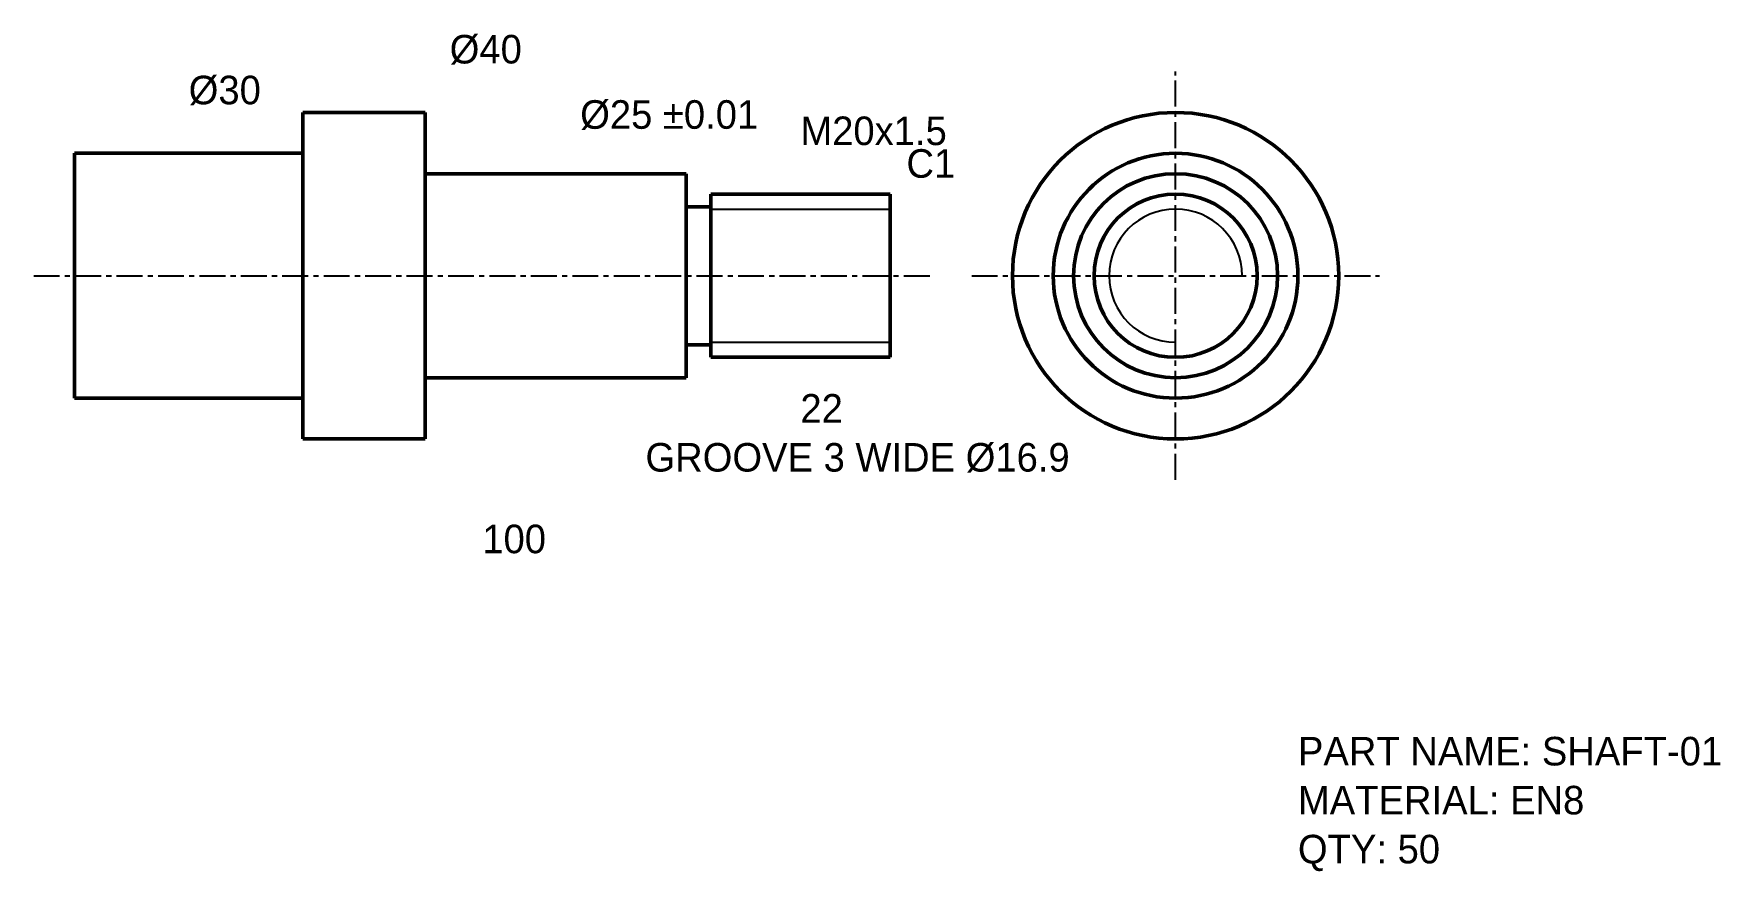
# Model space of a CAD drawing. Header units: millimetres. Extents: x -5 to 202, y -73 to 30.
import ezdxf

# ---------------------------------------------------------------- set-up
doc = ezdxf.new("R2010")
doc.units = ezdxf.units.MM
doc.linetypes.add('CENTER', pattern=[5.08, 3.175, -0.635, 0.635, -0.635])
for name, color, linetype, lineweight in [('CENTER', 7, 'CENTER', 25), ('DIM', 7, 'Continuous', 25), ('OUTLINE', 7, 'Continuous', 50)]:
    doc.layers.add(name, color=color, linetype=linetype, lineweight=lineweight)

msp = doc.modelspace()

# ---------------------------------------------------------------- linework, layer by layer
at = {"layer": 'CENTER'}
for p, q in [((135, -25), (135, 25)), ((-5, 0), (105, 0)), ((110, 0), (160, 0))]:
    msp.add_line(p, q, dxfattribs=at)
at = {"layer": 'DIM'}
for p, q in [((78, 8.16), (100, 8.16)), ((78, -8.16), (100, -8.16))]:
    msp.add_line(p, q, dxfattribs=at)
msp.add_arc((135, 0), 8.16, 0, 270, dxfattribs=at)
at = {"layer": 'OUTLINE'}
for p, q in [((43, 20), (28, 20)), ((28, -20), (28, 20)), ((43, -20), (43, 20)), ((28, 15), (0, 15)), ((0, -15), (0, 15)), ((75, 12.5), (43, 12.5)), ((75, -12.5), (75, 12.5)), ((78, 8.45), (75, 8.45)), ((100, 10), (78, 10)), ((78, -10), (78, 10)), ((100, -10), (100, 10)), ((78, -8.45), (75, -8.45)), ((100, -10), (78, -10)), ((75, -12.5), (43, -12.5)), ((28, -15), (0, -15)), ((43, -20), (28, -20))]:
    msp.add_line(p, q, dxfattribs=at)
for radius in [20, 15, 12.5, 10]:
    msp.add_circle((135, 0), radius, dxfattribs=at)

# ---------------------------------------------------------------- texts
at = {"layer": 'DIM'}
for s, p in [('Ø40', (46, 26)), ('Ø30', (14, 21)), ('Ø25 ±0.01', (62, 18)), ('M20x1.5', (89, 16)), ('C1', (102, 12)), ('22', (89, -18)), ('GROOVE 3 WIDE Ø16.9', (70, -24)), ('100', (50, -34))]:
    msp.add_text(s, height=3.5, dxfattribs=at).set_placement(p)
at = {"layer": 'TITLE'}
for s, p in [('PART NAME: SHAFT-01', (150, -60)), ('MATERIAL: EN8', (150, -66)), ('QTY: 50', (150, -72))]:
    msp.add_text(s, height=3.5, dxfattribs=at).set_placement(p)

doc.saveas('drawing.dxf')
